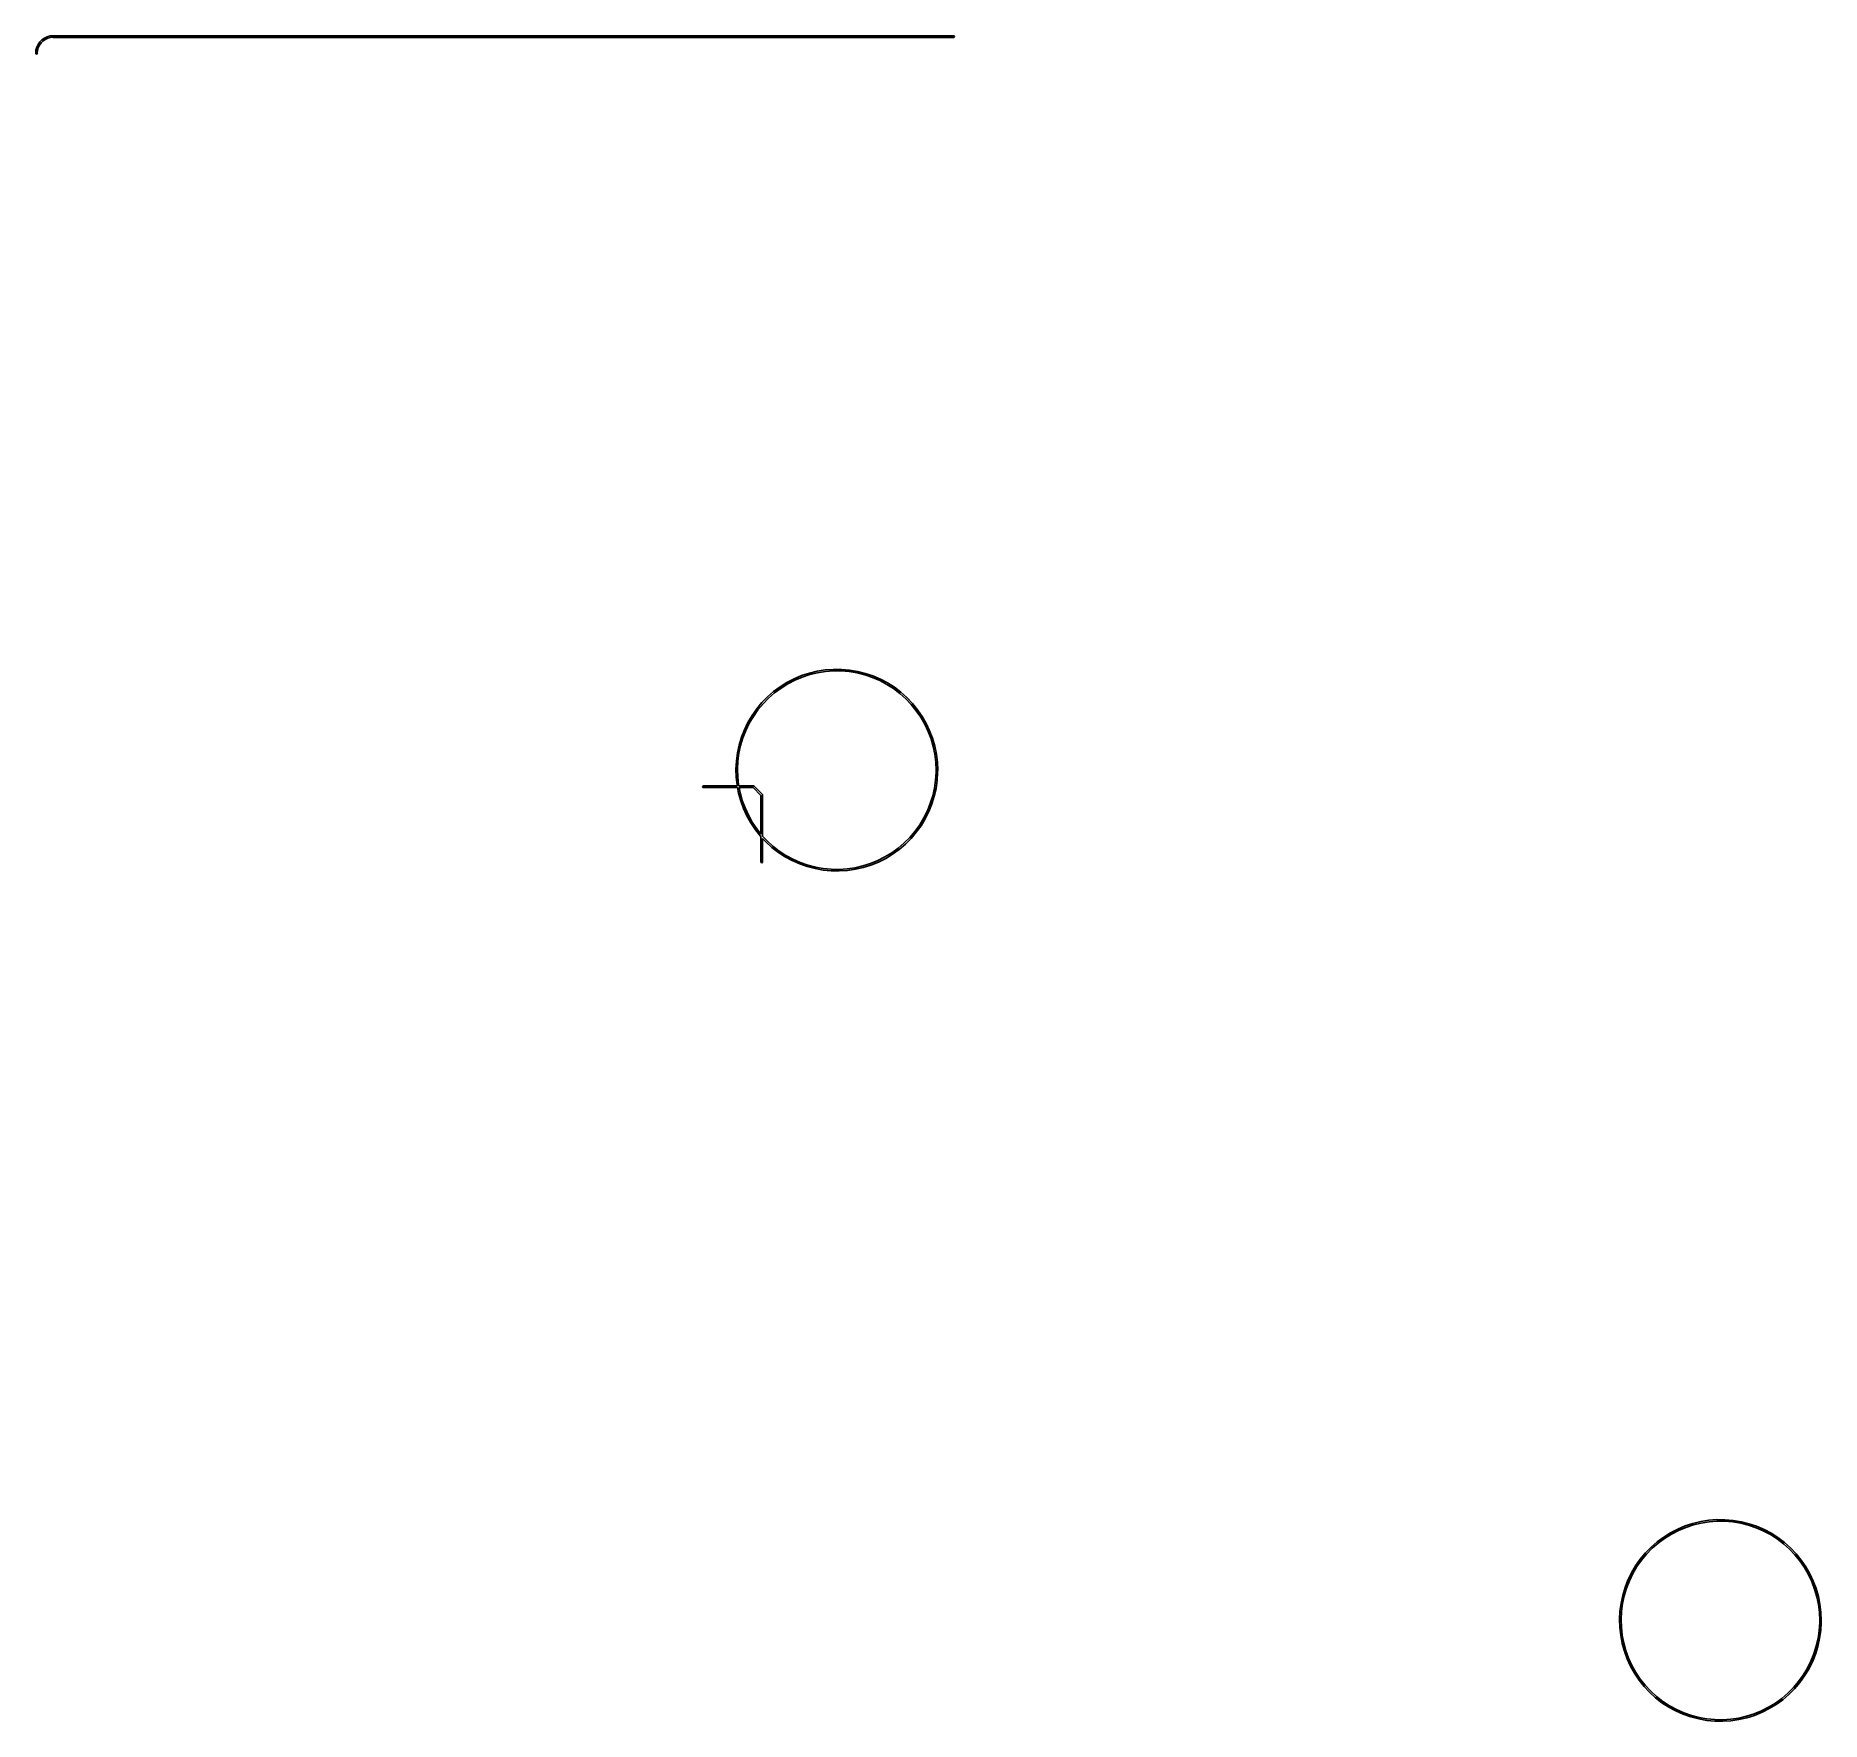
# Model space of a CAD drawing. Extents: x 16 to 123, y -117 to -16.
import ezdxf

# ---------------------------------------------------------------- set-up
doc = ezdxf.new("R2010")
doc.units = 0
doc.layers.add('BLACK', color=7, linetype='CONTINUOUS')

msp = doc.modelspace()

# ---------------------------------------------------------------- linework, layer by layer
at = {"layer": 'BLACK', "linetype": 'CONTINUOUS'}
for p, q in [((16.475, -16.0907), (16.6409, -16.0133)), ((16.6409, -16.0133), (16.8177, -15.966)), ((16.8344, -16.0609), (16.6738, -16.1039)), ((16.8177, -15.966), (17, -15.95)), ((16.9928, -16.047), (16.8344, -16.0609)), ((17, -16.05), (16.9928, -16.047)), ((17, -15.95), (71, -15.95)), ((71, -16.05), (17, -16.05)), ((71, -15.95), (71.0354, -15.9646)), ((71.0354, -16.0354), (71, -16.05)), ((71.0354, -15.9646), (71.05, -16)), ((71.05, -16), (71.0354, -16.0354)), ((15.95, -17), (15.966, -16.8177)), ((15.9646, -17.0354), (15.95, -17)), ((16, -17.05), (15.9646, -17.0354)), ((15.966, -16.8177), (16.0133, -16.6409)), ((16.0354, -17.0354), (16, -17.05)), ((16.0133, -16.6409), (16.0907, -16.475)), ((16.05, -17), (16.0354, -17.0354)), ((16.0609, -16.8344), (16.047, -16.9928)), ((16.047, -16.9928), (16.05, -17)), ((16.1039, -16.6738), (16.0609, -16.8344)), ((16.0907, -16.475), (16.1957, -16.3251)), ((16.1741, -16.5232), (16.1039, -16.6738)), ((16.2695, -16.387), (16.1741, -16.5232)), ((16.1957, -16.3251), (16.3251, -16.1957)), ((16.387, -16.2695), (16.2695, -16.387)), ((16.3251, -16.1957), (16.475, -16.0907)), ((16.5232, -16.1741), (16.387, -16.2695)), ((16.6738, -16.1039), (16.5232, -16.1741)), ((61.0117, -54.7396), (61.4432, -54.5168)), ((61.4834, -54.6031), (61.0587, -54.8223)), ((61.4432, -54.5168), (61.8911, -54.3294)), ((61.9243, -54.4186), (61.4834, -54.6031)), ((61.8911, -54.3294), (62.3527, -54.1786)), ((62.3786, -54.2702), (61.9243, -54.4186)), ((62.3527, -54.1786), (62.8249, -54.0652)), ((62.8434, -54.1586), (62.3786, -54.2702)), ((62.8249, -54.0652), (63.3046, -53.9901)), ((63.3156, -54.0846), (62.8434, -54.1586)), ((63.3046, -53.9901), (63.7889, -53.9537)), ((63.7922, -54.0488), (63.3156, -54.0846)), ((63.7889, -53.9537), (64.2744, -53.9562)), ((64.2701, -54.0513), (63.7922, -54.0488)), ((64.7463, -54.0921), (64.2701, -54.0513)), ((64.2744, -53.9562), (64.7583, -53.9977)), ((65.2177, -54.171), (64.7463, -54.0921)), ((64.7583, -53.9977), (65.2372, -54.0779)), ((65.6813, -54.2874), (65.2177, -54.171)), ((65.2372, -54.0779), (65.7082, -54.1961)), ((66.134, -54.4407), (65.6813, -54.2874)), ((65.7082, -54.1961), (66.1681, -54.3518)), ((66.573, -54.6297), (66.134, -54.4407)), ((66.1681, -54.3518), (66.6141, -54.5439)), ((66.6141, -54.5439), (67.0433, -54.7711)), ((59.504, -55.9518), (59.8431, -55.6042)), ((59.9085, -55.6734), (59.5747, -56.0154)), ((59.8431, -55.6042), (60.209, -55.285)), ((60.2687, -55.3592), (59.9085, -55.6734)), ((60.209, -55.285), (60.5994, -54.9962)), ((60.6529, -55.0749), (60.2687, -55.3592)), ((60.5994, -54.9962), (61.0117, -54.7396)), ((61.0587, -54.8223), (60.6529, -55.0749)), ((66.9954, -54.8534), (66.573, -54.6297)), ((67.3985, -55.1102), (66.9954, -54.8534)), ((67.0433, -54.7711), (67.4528, -55.032)), ((67.7797, -55.3985), (67.3985, -55.1102)), ((67.4528, -55.032), (67.8401, -55.325)), ((68.1366, -55.7165), (67.7797, -55.3985)), ((67.8401, -55.325), (68.2027, -55.648)), ((68.2027, -55.648), (68.5382, -55.9991)), ((58.6681, -57.1411), (58.9146, -56.7227)), ((58.9146, -56.7227), (59.1938, -56.3254)), ((59.2694, -56.3832), (58.9946, -56.7742)), ((59.1938, -56.3254), (59.504, -55.9518)), ((59.5747, -56.0154), (59.2694, -56.3832)), ((68.4668, -56.062), (68.1366, -55.7165)), ((68.7682, -56.4329), (68.4668, -56.062)), ((68.5382, -55.9991), (68.8444, -56.3759)), ((69.0389, -56.8268), (68.7682, -56.4329)), ((68.8444, -56.3759), (69.1195, -56.7761)), ((58.2796, -58.0303), (58.456, -57.5779)), ((58.5432, -57.616), (58.3696, -58.0613)), ((58.456, -57.5779), (58.6681, -57.1411)), ((58.752, -57.186), (58.5432, -57.616)), ((58.9946, -56.7742), (58.752, -57.186)), ((69.2772, -57.2412), (69.0389, -56.8268)), ((69.1195, -56.7761), (69.3615, -57.1971)), ((69.4814, -57.6733), (69.2772, -57.2412)), ((69.3615, -57.1971), (69.5691, -57.6361)), ((69.6504, -58.1204), (69.4814, -57.6733)), ((69.5691, -57.6361), (69.7407, -58.0903)), ((58.0383, -58.9702), (58.1401, -58.4954)), ((58.2323, -58.5191), (58.1321, -58.9864)), ((58.1401, -58.4954), (58.2796, -58.0303)), ((58.3696, -58.0613), (58.2323, -58.5191)), ((69.7829, -58.5796), (69.6504, -58.1204)), ((69.7407, -58.0903), (69.8754, -58.5569)), ((69.8782, -59.0479), (69.7829, -58.5796)), ((69.8754, -58.5569), (69.9722, -59.0327)), ((57.9503, -59.9366), (57.9749, -59.4517)), ((57.9504, -59.9376), (57.9503, -59.9366)), ((57.9647, -60.422), (57.9504, -59.9376)), ((57.9749, -59.4517), (58.0383, -58.9702)), ((58.0697, -59.4603), (58.0455, -59.9376)), ((58.0455, -59.9376), (58.0597, -60.4154)), ((58.1321, -58.9864), (58.0697, -59.4603)), ((69.9356, -59.5224), (69.8782, -59.0479)), ((69.9548, -60), (69.9356, -59.5224)), ((69.9722, -59.0327), (70.0305, -59.5148)), ((70.0305, -59.5148), (70.05, -60)), ((55.95, -61), (55.9646, -60.9646)), ((55.9646, -61.0354), (55.95, -61)), ((55.9646, -60.9646), (56, -60.95)), ((56, -61.05), (55.9646, -61.0354)), ((56, -60.95), (58.0267, -60.95)), ((58.018, -60.9047), (57.9647, -60.422)), ((58.0267, -60.95), (58.018, -60.9047)), ((58.0597, -60.4154), (58.1121, -60.8905)), ((58.1121, -60.8905), (58.1236, -60.95)), ((58.1236, -60.95), (59, -60.95)), ((59, -60.95), (59.0354, -60.9646)), ((59.0354, -60.9646), (59.5354, -61.4646)), ((69.857, -61.075), (69.9243, -60.6018)), ((69.9243, -60.6018), (69.9535, -60.1247)), ((70.019, -60.6114), (69.9506, -61.0921)), ((69.9535, -60.1247), (69.9548, -60)), ((70.0487, -60.1267), (70.019, -60.6114)), ((70.05, -60), (70.0487, -60.1267)), ((58.046, -61.05), (56, -61.05)), ((58.1098, -61.3815), (58.046, -61.05)), ((58.2396, -61.8495), (58.1098, -61.3815)), ((58.1428, -61.05), (58.2025, -61.3598)), ((58.9793, -61.05), (58.1428, -61.05)), ((58.2025, -61.3598), (58.3302, -61.8204)), ((58.4065, -62.3055), (58.2396, -61.8495)), ((58.3302, -61.8204), (58.4945, -62.2692)), ((59.45, -61.5207), (58.9793, -61.05)), ((59.45, -63.8379), (59.45, -61.5207)), ((59.5354, -61.4646), (59.55, -61.5)), ((59.55, -61.5), (59.55, -63.9527)), ((69.4315, -62.441), (69.6098, -61.9976)), ((69.6994, -62.0295), (69.5183, -62.48)), ((69.6098, -61.9976), (69.7519, -61.5412)), ((69.8439, -61.5659), (69.6994, -62.0295)), ((69.7519, -61.5412), (69.857, -61.075)), ((69.9506, -61.0921), (69.8439, -61.5659)), ((58.6094, -62.7466), (58.4065, -62.3055)), ((58.4945, -62.2692), (58.6942, -62.7034)), ((58.8471, -63.1701), (58.6094, -62.7466)), ((58.6942, -62.7034), (58.9281, -63.1202)), ((59.1179, -63.5732), (58.8471, -63.1701)), ((58.9281, -63.1202), (59.1947, -63.517)), ((68.9714, -63.278), (69.2183, -62.8688)), ((69.3017, -62.9146), (69.0508, -63.3304)), ((69.2183, -62.8688), (69.4315, -62.441)), ((69.5183, -62.48), (69.3017, -62.9146)), ((59.4202, -63.9532), (59.1179, -63.5732)), ((59.1947, -63.517), (59.45, -63.8379)), ((59.45, -63.9851), (59.4202, -63.9532)), ((59.45, -65.5), (59.45, -63.9851)), ((59.55, -63.9527), (59.8188, -64.24)), ((59.752, -64.3078), (59.55, -64.0919)), ((59.55, -64.0919), (59.55, -65.5)), ((59.8188, -64.24), (60.1723, -64.5617)), ((68.046, -64.3692), (68.3833, -64.0307)), ((68.4534, -64.0951), (68.1106, -64.4391)), ((68.3833, -64.0307), (68.6925, -63.6662)), ((68.7675, -63.7248), (68.4534, -64.0951)), ((68.6925, -63.6662), (68.9714, -63.278)), ((69.0508, -63.3304), (68.7675, -63.7248)), ((60.1111, -64.6346), (59.752, -64.3078)), ((60.4953, -64.9315), (60.1111, -64.6346)), ((60.1723, -64.5617), (60.5505, -64.8539)), ((60.9021, -65.1967), (60.4953, -64.9315)), ((60.5505, -64.8539), (60.9509, -65.115)), ((61.3289, -65.4284), (60.9021, -65.1967)), ((60.9509, -65.115), (61.3709, -65.343)), ((66.46, -65.423), (66.887, -65.2082)), ((66.9331, -65.2914), (66.4993, -65.5096)), ((66.887, -65.2082), (67.2954, -64.9599)), ((67.348, -65.0392), (66.9331, -65.2914)), ((67.2954, -64.9599), (67.6825, -64.6796)), ((67.7414, -64.7544), (67.348, -65.0392)), ((67.6825, -64.6796), (68.046, -64.3692)), ((68.1106, -64.4391), (67.7414, -64.7544)), ((59.4646, -65.5354), (59.45, -65.5)), ((59.5, -65.55), (59.4646, -65.5354)), ((59.5354, -65.5354), (59.5, -65.55)), ((59.55, -65.5), (59.5354, -65.5354)), ((61.7728, -65.6251), (61.3289, -65.4284)), ((61.3709, -65.343), (61.8079, -65.5367)), ((62.2312, -65.7856), (61.7728, -65.6251)), ((61.8079, -65.5367), (62.259, -65.6946)), ((62.7009, -65.9089), (62.2312, -65.7856)), ((62.259, -65.6946), (62.7213, -65.8159)), ((63.1789, -65.994), (62.7009, -65.9089)), ((62.7213, -65.8159), (63.1918, -65.8997)), ((63.6623, -66.0406), (63.1789, -65.994)), ((63.1918, -65.8997), (63.6676, -65.9455)), ((64.1478, -66.0482), (63.6623, -66.0406)), ((63.6676, -65.9455), (64.1455, -65.9531)), ((64.1455, -65.9531), (64.6224, -65.9222)), ((64.6324, -66.0169), (64.1478, -66.0482)), ((64.6224, -65.9222), (65.0954, -65.8532)), ((65.1129, -65.9468), (64.6324, -66.0169)), ((65.0954, -65.8532), (65.5613, -65.7465)), ((65.5862, -65.8383), (65.1129, -65.9468)), ((65.5613, -65.7465), (66.0171, -65.6028)), ((66.0494, -65.6923), (65.5862, -65.8383)), ((66.0171, -65.6028), (66.46, -65.423)), ((66.4993, -65.5096), (66.0494, -65.6923)), ((116.305, -104.99), (116.789, -104.954)), ((116.789, -104.954), (117.274, -104.956)), ((117.274, -104.956), (117.758, -104.998)), ((113.209, -106.285), (113.599, -105.996)), ((113.599, -105.996), (114.012, -105.74)), ((114.059, -105.822), (113.653, -106.075)), ((114.012, -105.74), (114.443, -105.517)), ((114.483, -105.603), (114.059, -105.822)), ((114.443, -105.517), (114.891, -105.329)), ((114.924, -105.419), (114.483, -105.603)), ((114.891, -105.329), (115.353, -105.179)), ((115.379, -105.27), (114.924, -105.419)), ((115.353, -105.179), (115.825, -105.065)), ((115.843, -105.159), (115.379, -105.27)), ((115.825, -105.065), (116.305, -104.99)), ((116.316, -105.085), (115.843, -105.159)), ((116.792, -105.049), (116.316, -105.085)), ((117.27, -105.051), (116.792, -105.049)), ((117.746, -105.092), (117.27, -105.051)), ((118.218, -105.171), (117.746, -105.092)), ((117.758, -104.998), (118.237, -105.078)), ((118.681, -105.287), (118.218, -105.171)), ((118.237, -105.078), (118.708, -105.196)), ((119.134, -105.441), (118.681, -105.287)), ((118.708, -105.196), (119.168, -105.352)), ((119.573, -105.63), (119.134, -105.441)), ((119.168, -105.352), (119.614, -105.544)), ((119.995, -105.853), (119.573, -105.63)), ((119.614, -105.544), (120.043, -105.771)), ((120.399, -106.11), (119.995, -105.853)), ((120.043, -105.771), (120.453, -106.032)), ((112.194, -107.325), (112.504, -106.952)), ((112.575, -107.015), (112.269, -107.383)), ((112.504, -106.952), (112.843, -106.604)), ((112.909, -106.673), (112.575, -107.015)), ((112.843, -106.604), (113.209, -106.285)), ((113.269, -106.359), (112.909, -106.673)), ((113.653, -106.075), (113.269, -106.359)), ((120.78, -106.399), (120.399, -106.11)), ((120.453, -106.032), (120.84, -106.325)), ((121.137, -106.716), (120.78, -106.399)), ((120.84, -106.325), (121.203, -106.648)), ((121.467, -107.062), (121.137, -106.716)), ((121.203, -106.648), (121.538, -106.999)), ((121.768, -107.433), (121.467, -107.062)), ((121.538, -106.999), (121.844, -107.376)), ((111.456, -108.578), (111.668, -108.141)), ((111.668, -108.141), (111.915, -107.723)), ((111.995, -107.774), (111.752, -108.186)), ((111.915, -107.723), (112.194, -107.325)), ((112.269, -107.383), (111.995, -107.774)), ((122.039, -107.827), (121.768, -107.433)), ((121.844, -107.376), (122.119, -107.776)), ((122.277, -108.241), (122.039, -107.827)), ((122.119, -107.776), (122.362, -108.197)), ((111.14, -109.495), (111.28, -109.03)), ((111.37, -109.061), (111.232, -109.519)), ((111.28, -109.03), (111.456, -108.578)), ((111.543, -108.616), (111.37, -109.061)), ((111.752, -108.186), (111.543, -108.616)), ((122.481, -108.673), (122.277, -108.241)), ((122.362, -108.197), (122.569, -108.636)), ((122.65, -109.12), (122.481, -108.673)), ((122.569, -108.636), (122.741, -109.09)), ((122.783, -109.58), (122.65, -109.12)), ((122.741, -109.09), (122.875, -109.557)), ((110.975, -110.452), (111.038, -109.97)), ((111.038, -109.97), (111.14, -109.495)), ((111.132, -109.986), (111.07, -110.46)), ((111.232, -109.519), (111.132, -109.986)), ((122.878, -110.048), (122.783, -109.58)), ((122.875, -109.557), (122.972, -110.033)), ((122.936, -110.522), (122.878, -110.048)), ((122.972, -110.033), (123.031, -110.515)), ((110.95, -110.937), (110.975, -110.452)), ((110.95, -110.938), (110.95, -110.937)), ((110.965, -111.422), (110.95, -110.938)), ((111.07, -110.46), (111.045, -110.938)), ((111.045, -110.938), (111.06, -111.415)), ((122.924, -111.602), (122.954, -111.125)), ((122.955, -111), (122.936, -110.522)), ((122.954, -111.125), (122.955, -111)), ((123.049, -111.127), (123.019, -111.611)), ((123.031, -110.515), (123.05, -111)), ((123.05, -111), (123.049, -111.127)), ((111.018, -111.905), (110.965, -111.422)), ((111.11, -112.382), (111.018, -111.905)), ((111.06, -111.415), (111.112, -111.89)), ((111.24, -112.849), (111.11, -112.382)), ((111.112, -111.89), (111.203, -112.36)), ((111.203, -112.36), (111.33, -112.82)), ((122.752, -112.541), (122.857, -112.075)), ((122.951, -112.092), (122.844, -112.566)), ((122.857, -112.075), (122.924, -111.602)), ((123.019, -111.611), (122.951, -112.092)), ((111.406, -113.305), (111.24, -112.849)), ((111.33, -112.82), (111.494, -113.269)), ((111.609, -113.747), (111.406, -113.305)), ((111.494, -113.269), (111.694, -113.703)), ((122.218, -113.869), (122.432, -113.441)), ((122.518, -113.48), (122.302, -113.915)), ((122.432, -113.441), (122.61, -112.998)), ((122.699, -113.029), (122.518, -113.48)), ((122.61, -112.998), (122.752, -112.541)), ((122.844, -112.566), (122.699, -113.029)), ((111.847, -114.17), (111.609, -113.747)), ((111.694, -113.703), (111.928, -114.12)), ((112.118, -114.573), (111.847, -114.17)), ((111.928, -114.12), (112.195, -114.517)), ((112.42, -114.953), (112.118, -114.573)), ((112.195, -114.517), (112.492, -114.891)), ((121.692, -114.666), (121.971, -114.278)), ((122.051, -114.33), (121.767, -114.725)), ((121.971, -114.278), (122.218, -113.869)), ((122.302, -113.915), (122.051, -114.33)), ((112.752, -115.308), (112.42, -114.953)), ((112.492, -114.891), (112.819, -115.24)), ((113.111, -115.635), (112.752, -115.308)), ((112.819, -115.24), (113.172, -115.562)), ((113.495, -115.932), (113.111, -115.635)), ((113.172, -115.562), (113.55, -115.854)), ((120.683, -115.68), (121.046, -115.369)), ((121.111, -115.439), (120.741, -115.754)), ((121.046, -115.369), (121.383, -115.031)), ((121.453, -115.095), (121.111, -115.439)), ((121.383, -115.031), (121.692, -114.666)), ((121.767, -114.725), (121.453, -115.095)), ((113.902, -116.197), (113.495, -115.932)), ((113.55, -115.854), (113.951, -116.115)), ((114.329, -116.428), (113.902, -116.197)), ((113.951, -116.115), (114.371, -116.343)), ((114.773, -116.625), (114.329, -116.428)), ((114.371, -116.343), (114.808, -116.537)), ((115.231, -116.786), (114.773, -116.625)), ((114.808, -116.537), (115.259, -116.695)), ((115.259, -116.695), (115.721, -116.816)), ((118.561, -116.747), (119.017, -116.603)), ((119.049, -116.692), (118.586, -116.838)), ((119.017, -116.603), (119.46, -116.423)), ((119.499, -116.51), (119.049, -116.692)), ((119.46, -116.423), (119.887, -116.208)), ((119.933, -116.291), (119.499, -116.51)), ((119.887, -116.208), (120.295, -115.96)), ((120.348, -116.039), (119.933, -116.291)), ((120.295, -115.96), (120.683, -115.68)), ((120.741, -115.754), (120.348, -116.039)), ((115.701, -116.909), (115.231, -116.786)), ((116.179, -116.994), (115.701, -116.909)), ((115.721, -116.816), (116.192, -116.9)), ((116.662, -117.041), (116.179, -116.994)), ((116.192, -116.9), (116.668, -116.946)), ((117.148, -117.048), (116.662, -117.041)), ((116.668, -116.946), (117.145, -116.953)), ((117.145, -116.953), (117.622, -116.922)), ((117.632, -117.017), (117.148, -117.048)), ((117.622, -116.922), (118.095, -116.853)), ((118.113, -116.947), (117.632, -117.017)), ((118.095, -116.853), (118.561, -116.747)), ((118.586, -116.838), (118.113, -116.947))]:
    msp.add_line(p, q, dxfattribs=at)

doc.saveas('drawing.dxf')
